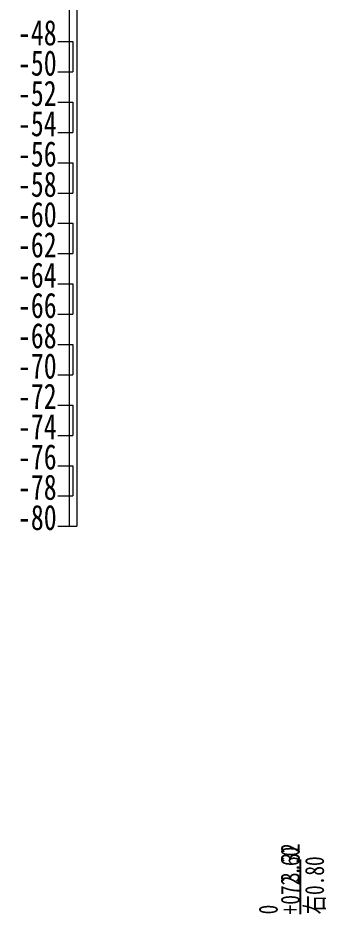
# Model space of a CAD drawing. Header units: millimetres. Extents: x 946 to 3601, y 223 to 2569.
# Drawn here: x 1284.3 to 1304.6, y 488.1 to 547.3 of the extents above; entities that cross this region are included whole.
import ezdxf

# ---------------------------------------------------------------- set-up
doc = ezdxf.new("R2010")
doc.units = ezdxf.units.MM
doc.layers.add('地质-文字', color=7, linetype='Continuous', lineweight=15)
doc.layers.add('地质-标注栏', color=1, linetype='Continuous', lineweight=25)
doc.styles.add('标注栏数据', font='', dxfattribs={"width": 0.7, "height": 2.5})
doc.styles.add('高程系统', font='', dxfattribs={"width": 0.7, "height": 3})
doc.styles.get('标注栏数据').set_extended_font_data('仿宋_GB2312')
doc.styles.get('高程系统').set_extended_font_data('仿宋_GB2312')

# ---------------------------------------------------------------- blocks, each defined once
blk = doc.blocks.new('WipeoutBlock')
at = {"color": 7}
blk.add_wipeout([(0, 0), (0, 1), (1, 1), (1, 0)], dxfattribs=at)

msp = doc.modelspace()

# ---------------------------------------------------------------- linework, layer by layer
at = {"layer": '地质-文字', "color": 7, "linetype": 'Continuous'}
for p, q in [((1287.638, 601.745), (1287.638, 513.745)), ((1288.138, 601.745), (1288.138, 513.745)), ((1286.888, 545.745), (1287.888, 545.745)), ((1287.888, 545.745), (1287.888, 543.745)), ((1286.888, 543.745), (1287.888, 543.745)), ((1286.888, 541.745), (1287.888, 541.745)), ((1287.888, 541.745), (1287.888, 539.745)), ((1286.888, 539.745), (1287.888, 539.745)), ((1286.888, 537.745), (1287.888, 537.745)), ((1287.888, 537.745), (1287.888, 535.745)), ((1286.888, 535.745), (1287.888, 535.745)), ((1286.888, 533.745), (1287.888, 533.745)), ((1287.888, 533.745), (1287.888, 531.745)), ((1286.888, 531.745), (1287.888, 531.745)), ((1286.888, 529.745), (1287.888, 529.745)), ((1287.888, 529.745), (1287.888, 527.745)), ((1286.888, 527.745), (1287.888, 527.745)), ((1286.888, 525.745), (1287.888, 525.745)), ((1287.888, 525.745), (1287.888, 523.745)), ((1286.888, 523.745), (1287.888, 523.745)), ((1286.888, 521.745), (1287.888, 521.745)), ((1287.888, 521.745), (1287.888, 519.745)), ((1286.888, 519.745), (1287.888, 519.745)), ((1286.888, 517.745), (1287.888, 517.745)), ((1287.888, 517.745), (1287.888, 515.745)), ((1286.888, 515.745), (1287.888, 515.745)), ((1286.888, 513.745), (1288.138, 513.745))]:
    msp.add_line(p, q, dxfattribs=at)
at = {"layer": '地质-标注栏', "color": 7, "linetype": 'Continuous'}
for p, q in [((1302.888, 489.745), (1302.888, 491.745)), ((1302.888, 488.145), (1302.888, 489.745))]:
    msp.add_line(p, q, dxfattribs=at)

# ---------------------------------------------------------------- block references
at = {"layer": '地质-文字', "color": 7, "linetype": 'Continuous', "xscale": 2.016216185286294}
for p, yscale in [((1284.265, 545.495), 0.5556756756756659), ((1284.265, 543.495), 0.5556756756756659), ((1284.265, 541.495), 0.5448648648648304), ((1284.265, 539.495), 0.5448648648648304), ((1284.265, 537.495), 0.5556756756756659), ((1284.265, 535.495), 0.5556756756756659), ((1284.265, 533.495), 0.5556756756756659), ((1284.265, 531.495), 0.5556756756756659), ((1284.265, 529.495), 0.5556756756756659), ((1284.265, 527.495), 0.5556756756756659), ((1284.265, 525.495), 0.5556756756756659), ((1284.265, 523.495), 0.5556756756756659), ((1284.265, 521.495), 0.5448648648648304), ((1284.265, 519.495), 0.5448648648648304), ((1284.265, 517.495), 0.5556756756756659), ((1284.265, 515.495), 0.5556756756756659), ((1284.265, 513.495), 0.5556756756756659)]:
    msp.add_blockref('WipeoutBlock', p, dxfattribs=dict(at, yscale=yscale))

# ---------------------------------------------------------------- texts
at = {"layer": '地质-标注栏', "color": 7, "linetype": 'Continuous', "style": '标注栏数据', "oblique": 0.00001, "width": 0.75}
msp.add_text('3.32', height=1.25, rotation=90.00001, dxfattribs=at).set_placement((1302.838, 490.261))
at = {"layer": '地质-标注栏', "color": 4, "linetype": 'Continuous', "style": '标注栏数据', "oblique": 0.00001, "width": 0.75}
for s, p in [('+072.60', (1302.838, 488.126)), ('右0.80', (1304.438, 488.126)), ('0', (1301.388, 488.126))]:
    msp.add_text(s, height=1.25, rotation=90.00001, dxfattribs=at).set_placement(p)

# ---------------------------------------------------------------- next in the draw order: texts
at = {"layer": '地质-文字', "color": 7, "linetype": 'Continuous', "style": '高程系统', "width": 0.75}
for s, p in [('-48', (1284.265, 545.495)), ('-50', (1284.265, 543.495)), ('-52', (1284.265, 541.495)), ('-54', (1284.265, 539.495)), ('-56', (1284.265, 537.495)), ('-58', (1284.265, 535.495)), ('-60', (1284.265, 533.495)), ('-62', (1284.265, 531.495)), ('-64', (1284.265, 529.495)), ('-66', (1284.265, 527.495)), ('-68', (1284.265, 525.495)), ('-70', (1284.265, 523.495)), ('-72', (1284.265, 521.495)), ('-74', (1284.265, 519.495)), ('-76', (1284.265, 517.495)), ('-78', (1284.265, 515.495)), ('-80', (1284.265, 513.495))]:
    msp.add_text(s, height=1.6667, dxfattribs=at).set_placement(p)

doc.saveas('drawing.dxf')
